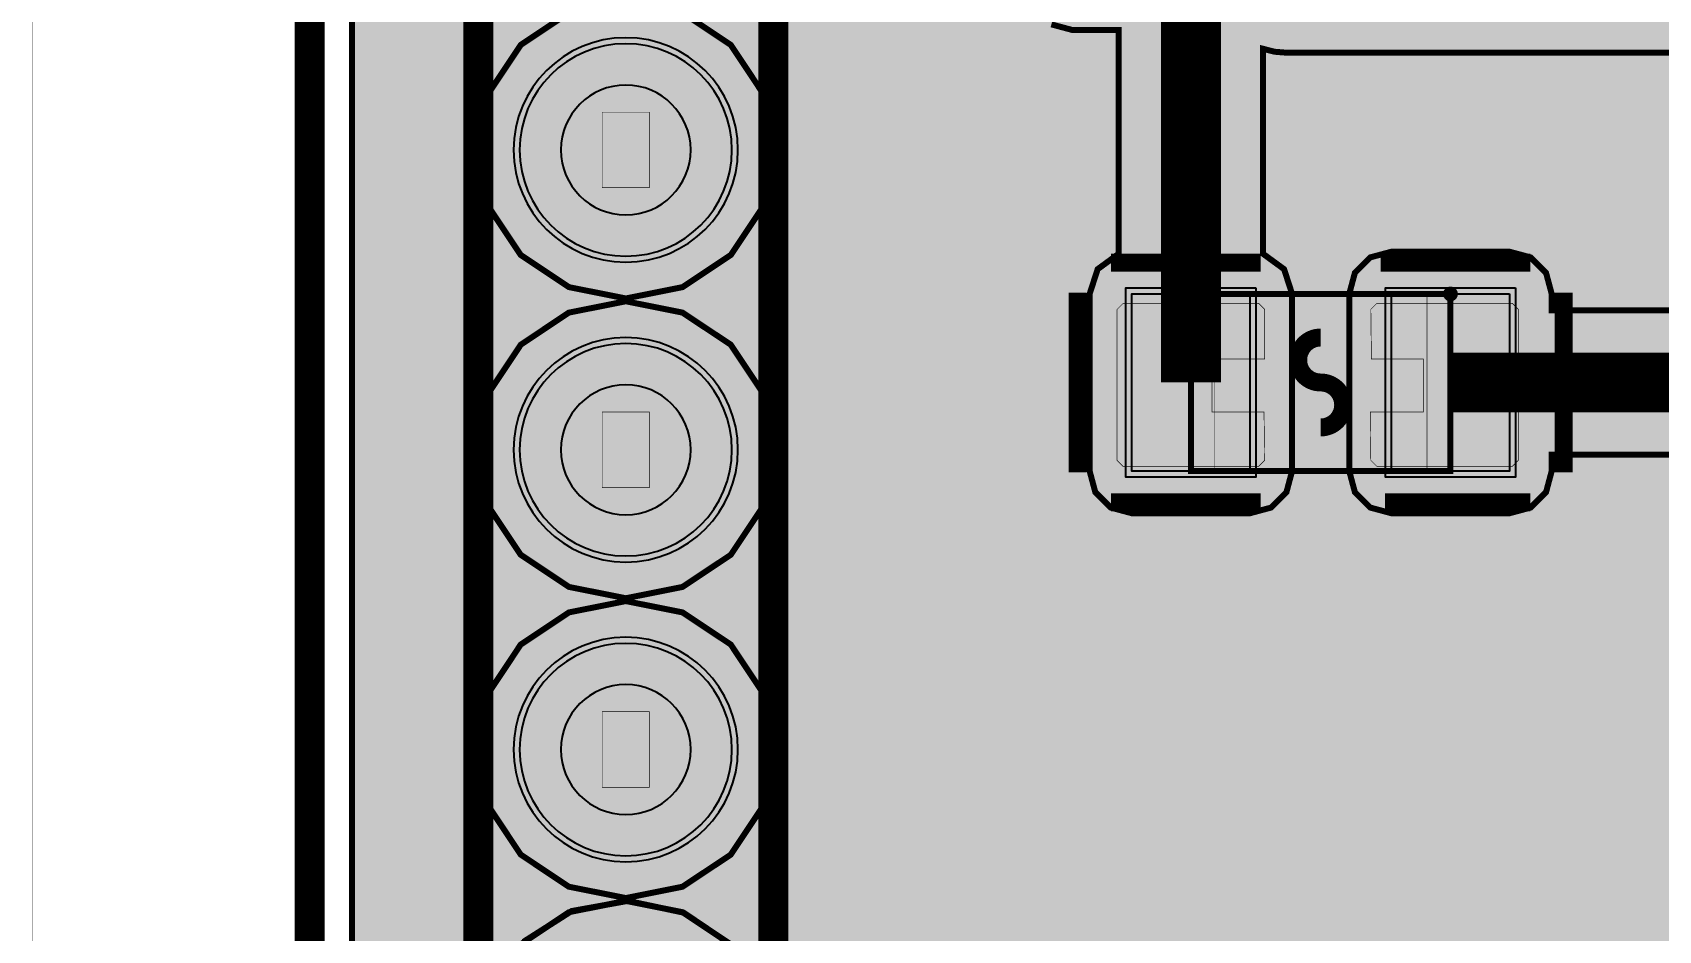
# Model space of a CAD drawing. Header units: millimetres. Extents: x -2 to 105, y -97 to 5.
# Drawn here: x -2.35 to 11.43, y -34.67 to -27.06 of the extents above; entities that cross this region are included whole.
import ezdxf

# ---------------------------------------------------------------- set-up
doc = ezdxf.new("R2010")
doc.units = ezdxf.units.MM
doc.header["$MEASUREMENT"] = 0
for name, color, linetype, true_color in [('Board-Outline-Layer', 7, 'Continuous', 0xff00ff), ('Bottom-Layer', 7, 'Continuous', 0x0000ff), ('Bottom-Paste-Mask-Layer', 7, 'Continuous', 0x800000), ('Bottom-Solder-Mask-Layer', 7, 'Continuous', 0xaa00ff), ('Component-Marking-Layer', 7, 'Continuous', 0x66ffcc), ('Component-Shape-Layer', 7, 'Continuous', 0x00cccc), ('Hole-Layer', 7, 'Continuous', 0x222222), ('Multi-Layer', 7, 'Continuous', 0xc0c0c0), ('Pin-Soldering-Layer', 7, 'Continuous', 0xcc9999), ('Top-Layer', 7, 'Continuous', 0xff0000), ('Top-Paste-Mask-Layer', 7, 'Continuous', 0x808080), ('Top-Silkscreen-Layer', 7, 'Continuous', 0xffcc00), ('Top-Solder-Mask-Layer', 7, 'Continuous', 0x800080)]:
    doc.layers.add(name, color=color, linetype=linetype, true_color=true_color)

msp = doc.modelspace()

# ---------------------------------------------------------------- hatches: boundary and pattern name
at = {"layer": 'Bottom-Layer'}
for points in [[(8.583, -71.73), (8.583, -81.591), (3, -81.591), (2.316, -81.501), (1.679, -81.237), (1.132, -80.817), (0.712, -80.27), (0.448, -79.633), (0.358, -78.949), (0.358, -2.949), (0.448, -2.265), (0.712, -1.628), (1.132, -1.081), (1.679, -0.661), (2.316, -0.397), (3, -0.307), (80, -0.307), (80.684, -0.397), (81.321, -0.661), (81.868, -1.081), (82.288, -1.628), (82.552, -2.265), (82.642, -2.949), (82.642, -78.949), (82.552, -79.633), (82.288, -80.27), (81.868, -80.817), (81.321, -81.237), (80.684, -81.501), (80, -81.591), (24.383, -81.591), (24.383, -71.73), (24.352, -71.657), (24.279, -71.626), (19.355, -71.626), (19.355, -70.781), (19.506, -70.516), (19.523, -70.212), (19.401, -69.932), (19.167, -69.736), (18.87, -69.666), (18.573, -69.736), (18.339, -69.932), (18.217, -70.212), (18.234, -70.516), (18.385, -70.781), (18.385, -71.626), (8.687, -71.626), (8.613, -71.657)], [(2.679, -26.797), (2.197, -26.893), (1.789, -27.165), (1.517, -27.574), (1.421, -28.055), (1.517, -28.537), (1.789, -28.945), (2.197, -29.217), (2.679, -29.313), (3.16, -29.217), (3.569, -28.945), (3.841, -28.537), (3.937, -28.055), (3.841, -27.574), (3.569, -27.165), (3.16, -26.893)], [(1.779, -28.055, 1), (3.579, -28.055, 1)], [(2.679, -29.337), (2.197, -29.433), (1.789, -29.705), (1.517, -30.114), (1.421, -30.595), (1.517, -31.077), (1.789, -31.485), (2.197, -31.757), (2.679, -31.853), (3.16, -31.757), (3.569, -31.485), (3.841, -31.077), (3.937, -30.595), (3.841, -30.114), (3.569, -29.705), (3.16, -29.433)], [(1.779, -30.595, 1), (3.579, -30.595, 1)], [(2.679, -31.877), (2.197, -31.973), (1.789, -32.245), (1.517, -32.654), (1.421, -33.135), (1.517, -33.617), (1.789, -34.025), (2.197, -34.297), (2.679, -34.393), (3.16, -34.297), (3.569, -34.025), (3.841, -33.617), (3.937, -33.135), (3.841, -32.654), (3.569, -32.245), (3.16, -31.973)], [(1.779, -33.135, 1), (3.579, -33.135, 1)], [(7.905, -40.35), (7.986, -40.645), (8.19, -40.872), (8.474, -40.983), (8.777, -40.956), (9.037, -40.796), (9.197, -40.536), (9.224, -40.232), (9.113, -39.949), (8.886, -39.745), (8.591, -39.664), (4.259, -35.332), (4.102, -35.227), (3.916, -35.19), (3.84, -35.19), (3.571, -34.788), (3.17, -34.517), (2.697, -34.417), (2.221, -34.503), (1.813, -34.763), (1.532, -35.157), (1.422, -35.628), (1.497, -36.106), (1.747, -36.52), (2.135, -36.809), (2.603, -36.931), (3.082, -36.867), (3.502, -36.626), (3.8, -36.245)]]:
    msp.add_hatch(color=256, dxfattribs=at).paths.add_polyline_path(points)
at = {"layer": 'Bottom-Paste-Mask-Layer'}
for points in [[(1.779, -28.055, 1), (3.579, -28.055, 1)], [(1.779, -30.595, 1), (3.579, -30.595, 1)], [(1.779, -33.135, 1), (3.579, -33.135, 1)]]:
    msp.add_hatch(color=256, dxfattribs=at).paths.add_polyline_path(points)
at = {"layer": 'Bottom-Solder-Mask-Layer'}
for points in [[(1.728, -28.055, 1), (3.63, -28.055, 1)], [(1.728, -30.595, 1), (3.63, -30.595, 1)], [(1.728, -33.135, 1), (3.63, -33.135, 1)]]:
    msp.add_hatch(color=256, dxfattribs=at).paths.add_polyline_path(points)
at = {"layer": 'Component-Marking-Layer'}
msp.add_hatch(color=256, dxfattribs=at).paths.add_polyline_path([(9.608, -29.275, 1), (9.728, -29.275, 1)])
msp.add_hatch(color=256, dxfattribs=at).paths.add_polyline_path([(9.608, -29.275, 1), (9.728, -29.275, 1)])
at = {"layer": 'Hole-Layer'}
for points in [[(2.129, -28.055, 1), (3.229, -28.055, 1)], [(2.129, -30.595, 1), (3.229, -30.595, 1)], [(2.129, -33.135, 1), (3.229, -33.135, 1)]]:
    msp.add_hatch(color=256, dxfattribs=at).paths.add_polyline_path(points)
at = {"layer": 'Multi-Layer'}
for points in [[(1.779, -28.055, 1), (3.579, -28.055, 1)], [(1.779, -28.055, 1), (3.579, -28.055, 1)], [(1.779, -28.055, 1), (3.579, -28.055, 1)], [(1.779, -30.595, 1), (3.579, -30.595, 1)], [(1.779, -30.595, 1), (3.579, -30.595, 1)], [(1.779, -30.595, 1), (3.579, -30.595, 1)], [(1.779, -33.135, 1), (3.579, -33.135, 1)], [(1.779, -33.135, 1), (3.579, -33.135, 1)], [(1.779, -33.135, 1), (3.579, -33.135, 1)]]:
    msp.add_hatch(color=256, dxfattribs=at).paths.add_polyline_path(points)
at = {"layer": 'Pin-Soldering-Layer'}
for points in [[(2.879, -27.735), (2.879, -28.375), (2.479, -28.375), (2.479, -27.735)], [(2.879, -27.735), (2.879, -28.375), (2.479, -28.375), (2.479, -27.735)], [(7.468, -29.275), (7.668, -29.275), (7.668, -30.775), (7.468, -30.775)], [(7.468, -29.275), (7.668, -29.275), (7.668, -30.775), (7.468, -30.775)], [(9.668, -30.775), (9.468, -30.775), (9.468, -29.275), (9.668, -29.275)], [(9.668, -30.775), (9.468, -30.775), (9.468, -29.275), (9.668, -29.275)], [(2.879, -30.275), (2.879, -30.915), (2.479, -30.915), (2.479, -30.275)], [(2.879, -30.275), (2.879, -30.915), (2.479, -30.915), (2.479, -30.275)], [(2.879, -32.815), (2.879, -33.455), (2.479, -33.455), (2.479, -32.815)], [(2.879, -32.815), (2.879, -33.455), (2.479, -33.455), (2.479, -32.815)]]:
    msp.add_hatch(color=256, dxfattribs=at).paths.add_polyline_path(points)
at = {"layer": 'Top-Layer'}
for points in [[(0.358, -78.949), (0.358, -66.487), (0.373, -66.488), (0.387, -66.489), (0.45, -66.489), (0.45, -74.96), (0.497, -75.195), (0.63, -75.393), (1.607, -76.371), (1.287, -77.058), (1.158, -77.804), (1.23, -78.559), (1.498, -79.268), (1.943, -79.882), (2.534, -80.357), (3.228, -80.66), (3.978, -80.77), (4.731, -80.679), (5.433, -80.393), (6.035, -79.933), (6.495, -79.331), (6.781, -78.629), (6.872, -77.876), (6.762, -77.126), (6.459, -76.431), (5.984, -75.841), (5.37, -75.396), (4.661, -75.128), (3.907, -75.056), (3.16, -75.184), (2.473, -75.505), (1.675, -74.707), (1.675, -66.489), (1.737, -66.489), (1.913, -66.443), (2.044, -66.317), (2.095, -66.143), (6.18, -66.143), (6.232, -66.317), (6.362, -66.443), (6.538, -66.489), (7.538, -66.489), (7.713, -66.443), (7.844, -66.317), (7.896, -66.143), (9.88, -66.143), (9.932, -66.317), (10.062, -66.443), (10.238, -66.489), (11.238, -66.489), (11.417, -66.441), (11.548, -66.31), (11.596, -66.131), (11.596, -65.923), (12.145, -65.374), (12.278, -65.175), (12.325, -64.941), (12.325, -63.339), (12.387, -63.339), (12.567, -63.291), (12.698, -63.16), (12.746, -62.981), (12.746, -61.081), (12.698, -60.902), (12.567, -60.77), (12.387, -60.722), (12.325, -60.722), (12.325, -57.369), (12.387, -57.369), (12.567, -57.321), (12.698, -57.19), (12.746, -57.011), (12.746, -55.111), (12.698, -54.932), (12.567, -54.8), (12.387, -54.752), (11.037, -54.752), (10.866, -54.796), (10.736, -54.917), (10.736, -49.051), (10.926, -48.796), (10.974, -48.481), (10.871, -48.181), (10.639, -47.963), (10.333, -47.877), (10.022, -47.944), (10.022, -40.021), (9.985, -39.835), (9.88, -39.678), (8.074, -37.872), (7.917, -37.767), (7.731, -37.73), (3.84, -37.73), (3.566, -37.323), (3.158, -37.052), (2.677, -36.957), (2.196, -37.053), (1.789, -37.326), (1.516, -37.734), (1.421, -38.215), (1.516, -38.696), (1.789, -39.104), (2.196, -39.377), (2.677, -39.473), (3.158, -39.379), (3.566, -39.107), (3.84, -38.7), (7.53, -38.7), (8.498, -39.668), (8.161, -39.803), (7.947, -40.095), (7.918, -40.456), (8.083, -40.779), (8.083, -43.046), (8.04, -42.879), (7.942, -42.738), (5.596, -40.392), (5.439, -40.287), (5.253, -40.25), (3.831, -40.25), (3.55, -39.848), (3.137, -39.583), (2.655, -39.497), (2.176, -39.602), (1.773, -39.882), (1.508, -40.294), (1.421, -40.777), (1.525, -41.256), (1.804, -41.659), (2.216, -41.925), (2.699, -42.013), (3.178, -41.91), (3.582, -41.632), (3.848, -41.22), (5.052, -41.22), (7.114, -43.282), (7.114, -53.08), (4.338, -55.856), (1.984, -55.856), (1.964, -55.799), (1.935, -55.746), (1.98, -55.65), (1.996, -55.545), (1.996, -54.929), (2.137, -54.929), (2.317, -54.881), (2.448, -54.749), (2.496, -54.57), (2.496, -53.593), (3.112, -52.977), (3.245, -52.778), (3.291, -52.544), (3.291, -49.474), (3.652, -49.173), (3.877, -48.759), (3.934, -48.292), (3.816, -47.837), (3.539, -47.457), (3.141, -47.205), (2.679, -47.117), (2.217, -47.205), (1.819, -47.457), (1.542, -47.837), (1.424, -48.292), (1.481, -48.759), (1.706, -49.173), (2.067, -49.474), (2.067, -52.29), (1.315, -53.042), (0.358, -53.042), (0.358, -2.949), (0.448, -2.265), (0.712, -1.628), (1.132, -1.081), (1.679, -0.661), (2.316, -0.397), (3, -0.307), (80, -0.307), (80.684, -0.397), (81.321, -0.661), (81.868, -1.081), (82.288, -1.628), (82.552, -2.265), (82.642, -2.949), (82.642, -78.949), (82.552, -79.633), (82.288, -80.27), (81.868, -80.817), (81.321, -81.237), (80.684, -81.501), (80, -81.591), (24.383, -81.591), (24.383, -72.367), (26.365, -72.367), (26.551, -72.33), (26.708, -72.225), (26.962, -71.971), (27.067, -71.814), (27.104, -71.628), (27.104, -64.567), (27.067, -64.381), (26.962, -64.224), (26.302, -63.563), (26.145, -63.458), (25.959, -63.421), (23.673, -63.421), (23.487, -63.458), (23.33, -63.563), (22.249, -64.644), (22.144, -64.801), (22.107, -64.987), (22.107, -65.529), (21.887, -65.529), (21.708, -65.577), (21.577, -65.708), (21.529, -65.887), (21.529, -67.237), (21.577, -67.416), (21.708, -67.547), (21.887, -67.595), (23.297, -67.595), (23.464, -67.554), (23.592, -67.44), (23.721, -67.554), (23.887, -67.595), (25.297, -67.595), (25.476, -67.547), (25.607, -67.416), (25.655, -67.237), (25.655, -65.887), (25.607, -65.708), (25.476, -65.577), (25.297, -65.529), (23.887, -65.529), (23.721, -65.57), (23.592, -65.684), (23.464, -65.57), (23.297, -65.529), (23.077, -65.529), (23.077, -65.188), (23.874, -64.392), (25.758, -64.392), (26.134, -64.768), (26.134, -71.397), (22.976, -71.397), (22.976, -71.253), (23.196, -71.253), (23.362, -71.212), (23.491, -71.098), (23.619, -71.212), (23.786, -71.253), (25.196, -71.253), (25.375, -71.205), (25.506, -71.074), (25.554, -70.895), (25.554, -69.545), (25.506, -69.366), (25.375, -69.235), (25.196, -69.187), (23.786, -69.187), (23.619, -69.228), (23.491, -69.342), (23.362, -69.228), (23.196, -69.187), (21.786, -69.187), (21.607, -69.235), (21.476, -69.366), (21.428, -69.545), (21.428, -70.099), (20.852, -70.099), (20.587, -69.948), (20.282, -69.932), (20.003, -70.053), (19.807, -70.287), (19.737, -70.584), (19.807, -70.881), (20.003, -71.115), (20.282, -71.237), (20.587, -71.22), (20.852, -71.069), (21.473, -71.069), (21.604, -71.204), (21.786, -71.253), (22.006, -71.253), (22.006, -71.626), (14.098, -71.626), (14.102, -71.589), (14.103, -71.552), (14.103, -71.362), (14.184, -71.362), (14.364, -71.314), (14.495, -71.183), (14.543, -71.004), (14.543, -69.811), (14.694, -69.66), (14.694, -71.004), (14.742, -71.183), (14.873, -71.314), (15.052, -71.362), (16.184, -71.362), (16.364, -71.314), (16.495, -71.183), (16.543, -71.004), (16.543, -69.627), (16.495, -69.448), (16.364, -69.317), (16.184, -69.269), (15.085, -69.269), (17.869, -66.485), (17.974, -66.327), (18.011, -66.142), (18.011, -52.987), (18.162, -52.722), (18.179, -52.418), (18.057, -52.138), (17.823, -51.942), (17.526, -51.872), (17.229, -51.942), (16.995, -52.138), (16.873, -52.418), (16.89, -52.722), (17.041, -52.987), (17.041, -54.978), (16.883, -54.714), (16.624, -54.55), (16.319, -54.52), (16.033, -54.63), (15.827, -54.858), (15.746, -55.154), (13.322, -57.577), (13.217, -57.734), (13.18, -57.92), (13.18, -66.449), (10.462, -69.167), (9.476, -69.167), (9.297, -69.215), (9.166, -69.346), (9.118, -69.525), (9.118, -70.902), (9.166, -71.081), (9.297, -71.212), (9.476, -71.26), (9.573, -71.26), (9.573, -71.626), (8.687, -71.626), (8.613, -71.657), (8.583, -71.73), (8.583, -81.591), (3, -81.591), (2.316, -81.501), (1.679, -81.237), (1.132, -80.817), (0.712, -80.27), (0.448, -79.633)], [(6.528, -22.913), (6.465, -22.913), (6.286, -22.961), (6.155, -23.092), (6.107, -23.271), (6.107, -24.681), (6.148, -24.848), (6.262, -24.976), (6.148, -25.104), (6.107, -25.271), (6.107, -26.681), (6.155, -26.86), (6.286, -26.991), (6.465, -27.039), (6.856, -27.039), (6.856, -28.935), (6.678, -29.065), (6.61, -29.275), (6.61, -30.775), (6.658, -30.954), (6.789, -31.085), (6.968, -31.133), (7.968, -31.133), (8.147, -31.085), (8.278, -30.954), (8.326, -30.775), (8.326, -29.275), (8.258, -29.065), (8.08, -28.935), (8.08, -27.198), (8.179, -27.223), (8.28, -27.231), (13.727, -27.231), (13.962, -27.185), (14.16, -27.052), (14.414, -26.798), (14.547, -26.6), (14.594, -26.365), (14.594, -25.888), (14.654, -25.781), (14.676, -25.66), (14.676, -24.085), (14.628, -23.906), (14.496, -23.775), (14.317, -23.727), (13.645, -23.727), (13.634, -23.727), (13.622, -23.728), (13.623, -23.727), (13.623, -23.725), (13.644, -23.686), (13.648, -23.679), (13.652, -23.671), (13.671, -23.631), (13.675, -23.623), (13.678, -23.616), (13.695, -23.575), (13.698, -23.567), (13.701, -23.559), (13.717, -23.517), (13.72, -23.509), (13.722, -23.501), (13.736, -23.459), (13.738, -23.451), (13.74, -23.442), (13.752, -23.399), (13.754, -23.391), (13.755, -23.383), (13.765, -23.34), (13.766, -23.331), (13.768, -23.323), (13.775, -23.279), (13.776, -23.271), (13.778, -23.262), (13.783, -23.218), (13.784, -23.21), (13.784, -23.201), (13.787, -23.157), (13.788, -23.149), (13.788, -23.141), (13.789, -23.096), (13.789, -23.092), (13.789, -23.087), (13.789, -21.233), (13.789, -21.229), (13.789, -21.225), (13.788, -21.18), (13.788, -21.172), (13.787, -21.164), (13.784, -21.119), (13.784, -21.111), (13.783, -21.102), (13.778, -21.058), (13.776, -21.05), (13.775, -21.042), (13.768, -20.998), (13.766, -20.989), (13.765, -20.981), (13.755, -20.937), (13.754, -20.929), (13.752, -20.921), (13.74, -20.878), (13.738, -20.87), (13.736, -20.862), (13.722, -20.82), (13.722, -20.818), (13.721, -20.816), (15.096, -19.441), (15.968, -19.441), (16.147, -19.393), (16.278, -19.262), (16.326, -19.083), (16.326, -18.99), (16.67, -18.99), (16.67, -19.087), (16.718, -19.266), (16.849, -19.397), (17.028, -19.445), (18.378, -19.445), (18.557, -19.397), (18.688, -19.266), (18.736, -19.087), (18.736, -18.994), (20.907, -18.994), (22.003, -20.091), (21.961, -20.559), (22.094, -21.011), (22.384, -21.381), (22.79, -21.62), (23.254, -21.693), (23.714, -21.589), (24.103, -21.325), (24.367, -20.936), (24.47, -20.477), (24.398, -20.012), (24.159, -19.606), (23.789, -19.316), (23.337, -19.183), (22.869, -19.225), (21.593, -17.949), (21.394, -17.817), (21.16, -17.77), (18.736, -17.77), (18.736, -17.677), (18.695, -17.511), (18.581, -17.382), (18.695, -17.254), (18.736, -17.087), (18.736, -16.994), (19.455, -16.994), (19.774, -17.042), (20.078, -16.934), (20.295, -16.695), (20.374, -16.382), (20.295, -16.069), (20.078, -15.83), (19.774, -15.722), (19.455, -15.77), (18.736, -15.77), (18.736, -15.677), (18.688, -15.498), (18.557, -15.367), (18.378, -15.319), (17.028, -15.319), (16.849, -15.367), (16.718, -15.498), (16.67, -15.677), (16.67, -15.766), (16.326, -15.766), (16.326, -15.673), (16.278, -15.494), (16.147, -15.363), (15.968, -15.315), (14.618, -15.315), (14.439, -15.363), (14.308, -15.494), (14.26, -15.673), (14.26, -15.766), (11.003, -15.766), (10.769, -15.812), (10.571, -15.945), (9.144, -17.371), (3.823, -17.371), (3.551, -16.988), (3.157, -16.731), (2.696, -16.637), (2.233, -16.719), (1.832, -16.965), (1.55, -17.341), (1.425, -17.794), (1.475, -18.262), (1.694, -18.678), (2.05, -18.985), (2.494, -19.14), (2.964, -19.12), (3.394, -18.93), (3.724, -18.595), (3.76, -18.595), (6.528, -21.364)], [(2.679, -26.797), (2.197, -26.893), (1.789, -27.165), (1.517, -27.574), (1.421, -28.055), (1.517, -28.537), (1.789, -28.945), (2.197, -29.217), (2.679, -29.313), (3.16, -29.217), (3.569, -28.945), (3.841, -28.537), (3.937, -28.055), (3.841, -27.574), (3.569, -27.165), (3.16, -26.893)], [(1.779, -28.055, 1), (3.579, -28.055, 1)], [(11.527, -30.637), (11.705, -30.815), (11.904, -30.948), (12.138, -30.994), (12.674, -30.994), (12.736, -31.161), (12.871, -31.278), (12.871, -32.903), (12.8, -33.016), (12.775, -33.147), (12.775, -34.297), (12.823, -34.476), (12.954, -34.607), (13.133, -34.655), (13.833, -34.655), (14.012, -34.607), (14.143, -34.476), (14.191, -34.297), (14.191, -33.147), (14.166, -33.016), (14.095, -32.903), (14.095, -31.296), (14.272, -31.166), (14.339, -30.957), (14.339, -29.807), (14.291, -29.628), (14.16, -29.497), (13.981, -29.449), (13.031, -29.449), (12.791, -29.541), (12.674, -29.77), (12.392, -29.77), (12.214, -29.592), (12.015, -29.459), (11.781, -29.413), (10.526, -29.413), (10.526, -29.275), (10.478, -29.096), (10.347, -28.965), (10.168, -28.917), (9.168, -28.917), (8.989, -28.965), (8.858, -29.096), (8.81, -29.275), (8.81, -30.775), (8.858, -30.954), (8.989, -31.085), (9.168, -31.133), (10.168, -31.133), (10.347, -31.085), (10.478, -30.954), (10.526, -30.775), (10.526, -30.637)], [(2.679, -29.337), (2.197, -29.433), (1.789, -29.705), (1.517, -30.114), (1.421, -30.595), (1.517, -31.077), (1.789, -31.485), (2.197, -31.757), (2.679, -31.853), (3.16, -31.757), (3.569, -31.485), (3.841, -31.077), (3.937, -30.595), (3.841, -30.114), (3.569, -29.705), (3.16, -29.433)], [(7.968, -29.275), (7.968, -30.775), (6.968, -30.775), (6.968, -29.275)], [(10.168, -29.275), (10.168, -30.775), (9.168, -30.775), (9.168, -29.275)], [(1.779, -30.595, 1), (3.579, -30.595, 1)], [(2.679, -31.877), (2.197, -31.973), (1.789, -32.245), (1.517, -32.654), (1.421, -33.135), (1.517, -33.617), (1.789, -34.025), (2.197, -34.297), (2.679, -34.393), (3.16, -34.297), (3.569, -34.025), (3.841, -33.617), (3.937, -33.135), (3.841, -32.654), (3.569, -32.245), (3.16, -31.973)], [(1.779, -33.135, 1), (3.579, -33.135, 1)], [(2.679, -34.417), (2.197, -34.513), (1.789, -34.785), (1.517, -35.194), (1.421, -35.675), (1.517, -36.157), (1.789, -36.565), (2.197, -36.837), (2.679, -36.933), (3.16, -36.837), (3.569, -36.565), (3.841, -36.157), (3.937, -35.675), (3.841, -35.194), (3.569, -34.785), (3.16, -34.513)]]:
    msp.add_hatch(color=256, dxfattribs=at).paths.add_polyline_path(points)
at = {"layer": 'Top-Paste-Mask-Layer'}
for points in [[(1.779, -28.055, 1), (3.579, -28.055, 1)], [(8.093, -29.405), (8.093, -29.825), (7.648, -29.825), (7.648, -30.275), (8.088, -30.275), (8.093, -30.685), (8.043, -30.735), (6.893, -30.735), (6.843, -30.685), (6.843, -29.405), (6.893, -29.355), (8.043, -29.355)], [(8.093, -29.405), (8.093, -29.825), (7.648, -29.825), (7.648, -30.275), (8.088, -30.275), (8.093, -30.685), (8.043, -30.735), (6.893, -30.735), (6.843, -30.685), (6.843, -29.405), (6.893, -29.355), (8.043, -29.355)], [(10.243, -29.405), (10.243, -30.685), (10.193, -30.735), (9.043, -30.735), (8.993, -30.685), (8.988, -30.275), (9.438, -30.275), (9.438, -29.825), (8.998, -29.825), (8.993, -29.405), (9.043, -29.355), (10.193, -29.355)], [(10.243, -29.405), (10.243, -30.685), (10.193, -30.735), (9.043, -30.735), (8.993, -30.685), (8.988, -30.275), (9.438, -30.275), (9.438, -29.825), (8.998, -29.825), (8.993, -29.405), (9.043, -29.355), (10.193, -29.355)], [(1.779, -30.595, 1), (3.579, -30.595, 1)], [(1.779, -33.135, 1), (3.579, -33.135, 1)]]:
    msp.add_hatch(color=256, dxfattribs=at).paths.add_polyline_path(points)
at = {"layer": 'Top-Solder-Mask-Layer'}
for points in [[(1.728, -28.055, 1), (3.63, -28.055, 1)], [(8.019, -29.224), (8.019, -30.826), (6.917, -30.826), (6.917, -29.224)], [(10.219, -29.224), (10.219, -30.826), (9.117, -30.826), (9.117, -29.224)], [(1.728, -30.595, 1), (3.63, -30.595, 1)], [(1.728, -33.135, 1), (3.63, -33.135, 1)]]:
    msp.add_hatch(color=256, dxfattribs=at).paths.add_polyline_path(points)

# ---------------------------------------------------------------- linework, layer by layer
at = {"layer": 'Board-Outline-Layer', "const_width": 0.254}
msp.add_lwpolyline([(0, -78.949), (0, -2.949, -0.414), (3, 0.051), (80, 0.051, -0.414), (83, -2.949), (83, -78.949, -0.414), (80, -81.949), (3, -81.949, -0.414)], format="xyb", close=True, dxfattribs=at)
at = {"layer": 'Bottom-Layer'}
for points, const_width in [([(-2.346, -85.578), (-2.346, 1.173), (88.689, 1.173), (88.689, -85.578)], 0.00508), ([(2.679, -26.797), (2.197, -26.893), (1.789, -27.165), (1.517, -27.574), (1.421, -28.055), (1.517, -28.537), (1.789, -28.945), (2.197, -29.217), (2.679, -29.313), (3.16, -29.217), (3.569, -28.945), (3.841, -28.537), (3.937, -28.055), (3.841, -27.574), (3.569, -27.165), (3.16, -26.893)], 0.0508), ([(2.679, -29.337), (2.197, -29.433), (1.789, -29.705), (1.517, -30.114), (1.421, -30.595), (1.517, -31.077), (1.789, -31.485), (2.197, -31.757), (2.679, -31.853), (3.16, -31.757), (3.569, -31.485), (3.841, -31.077), (3.937, -30.595), (3.841, -30.114), (3.569, -29.705), (3.16, -29.433)], 0.0508), ([(2.679, -31.877), (2.197, -31.973), (1.789, -32.245), (1.517, -32.654), (1.421, -33.135), (1.517, -33.617), (1.789, -34.025), (2.197, -34.297), (2.679, -34.393), (3.16, -34.297), (3.569, -34.025), (3.841, -33.617), (3.937, -33.135), (3.841, -32.654), (3.569, -32.245), (3.16, -31.973)], 0.0508)]:
    msp.add_lwpolyline(points, close=True, dxfattribs=dict(at, const_width=const_width))
at = {"layer": 'Bottom-Layer', "const_width": 0.0508}
for points in [[(0.358, -78.949), (0.358, -2.949), (0.448, -2.265), (0.712, -1.628), (1.132, -1.081), (1.679, -0.661), (2.316, -0.397), (3, -0.307), (80, -0.307)], [(3.571, -34.788), (3.17, -34.517), (2.697, -34.417), (2.221, -34.503), (1.813, -34.763)]]:
    msp.add_lwpolyline(points, dxfattribs=at)
at = {"layer": 'Bottom-Layer'}
for points in [[(1.779, -28.055, 1), (3.579, -28.055, 1)], [(1.779, -30.595, 1), (3.579, -30.595, 1)], [(1.779, -33.135, 1), (3.579, -33.135, 1)]]:
    msp.add_lwpolyline(points, format="xyb", close=True, dxfattribs=at)
at = {"layer": 'Bottom-Paste-Mask-Layer'}
for points in [[(1.779, -28.055, 1), (3.579, -28.055, 1)], [(1.779, -30.595, 1), (3.579, -30.595, 1)], [(1.779, -33.135, 1), (3.579, -33.135, 1)]]:
    msp.add_lwpolyline(points, format="xyb", close=True, dxfattribs=at)
at = {"layer": 'Bottom-Solder-Mask-Layer'}
for points in [[(1.728, -28.055, 1), (3.63, -28.055, 1)], [(1.728, -30.595, 1), (3.63, -30.595, 1)], [(1.728, -33.135, 1), (3.63, -33.135, 1)]]:
    msp.add_lwpolyline(points, format="xyb", close=True, dxfattribs=at)
at = {"layer": 'Component-Marking-Layer', "const_width": 0.00508}
msp.add_lwpolyline([(9.608, -29.275, 1), (9.728, -29.275, 1)], format="xyb", close=True, dxfattribs=at)
msp.add_lwpolyline([(9.608, -29.275, 1), (9.728, -29.275, 1)], format="xyb", close=True, dxfattribs=at)
at = {"layer": 'Component-Shape-Layer', "const_width": 0.0508}
for points in [[(1.429, -49.895), (1.429, -8.755), (3.929, -8.755), (3.929, -49.895)], [(1.429, -49.895), (1.429, -8.755), (3.929, -8.755), (3.929, -49.895)], [(9.668, -29.275), (9.668, -30.775), (7.468, -30.775), (7.468, -29.275)], [(9.668, -29.275), (9.668, -30.775), (7.468, -30.775), (7.468, -29.275)]]:
    msp.add_lwpolyline(points, close=True, dxfattribs=at)
at = {"layer": 'Hole-Layer'}
for points in [[(2.129, -28.055, 1), (3.229, -28.055, 1)], [(2.129, -30.595, 1), (3.229, -30.595, 1)], [(2.129, -33.135, 1), (3.229, -33.135, 1)]]:
    msp.add_lwpolyline(points, format="xyb", close=True, dxfattribs=at)
at = {"layer": 'Multi-Layer'}
for points in [[(1.779, -28.055, 1), (3.579, -28.055, 1)], [(1.779, -28.055, 1), (3.579, -28.055, 1)], [(1.779, -28.055, 1), (3.579, -28.055, 1)], [(1.779, -30.595, 1), (3.579, -30.595, 1)], [(1.779, -30.595, 1), (3.579, -30.595, 1)], [(1.779, -30.595, 1), (3.579, -30.595, 1)], [(1.779, -33.135, 1), (3.579, -33.135, 1)], [(1.779, -33.135, 1), (3.579, -33.135, 1)], [(1.779, -33.135, 1), (3.579, -33.135, 1)]]:
    msp.add_lwpolyline(points, format="xyb", close=True, dxfattribs=at)
at = {"layer": 'Pin-Soldering-Layer', "const_width": 0.00508}
for points in [[(2.879, -27.735), (2.879, -28.375), (2.479, -28.375), (2.479, -27.735)], [(2.879, -27.735), (2.879, -28.375), (2.479, -28.375), (2.479, -27.735)], [(7.468, -29.275), (7.668, -29.275), (7.668, -30.775), (7.468, -30.775)], [(7.468, -29.275), (7.668, -29.275), (7.668, -30.775), (7.468, -30.775)], [(9.668, -30.775), (9.468, -30.775), (9.468, -29.275), (9.668, -29.275)], [(9.668, -30.775), (9.468, -30.775), (9.468, -29.275), (9.668, -29.275)], [(2.879, -30.275), (2.879, -30.915), (2.479, -30.915), (2.479, -30.275)], [(2.879, -30.275), (2.879, -30.915), (2.479, -30.915), (2.479, -30.275)], [(2.879, -32.815), (2.879, -33.455), (2.479, -33.455), (2.479, -32.815)], [(2.879, -32.815), (2.879, -33.455), (2.479, -33.455), (2.479, -32.815)]]:
    msp.add_lwpolyline(points, close=True, dxfattribs=at)
at = {"layer": 'Top-Layer'}
for points, const_width in [([(0, -84.099), (0, 0.102), (85.578, 0.102), (85.578, -84.099)], 0.00508), ([(2.679, -26.797), (2.197, -26.893), (1.789, -27.165), (1.517, -27.574), (1.421, -28.055), (1.517, -28.537), (1.789, -28.945), (2.197, -29.217), (2.679, -29.313), (3.16, -29.217), (3.569, -28.945), (3.841, -28.537), (3.937, -28.055), (3.841, -27.574), (3.569, -27.165), (3.16, -26.893)], 0.0508), ([(2.679, -29.337), (2.197, -29.433), (1.789, -29.705), (1.517, -30.114), (1.421, -30.595), (1.517, -31.077), (1.789, -31.485), (2.197, -31.757), (2.679, -31.853), (3.16, -31.757), (3.569, -31.485), (3.841, -31.077), (3.937, -30.595), (3.841, -30.114), (3.569, -29.705), (3.16, -29.433)], 0.0508), ([(2.679, -31.877), (2.197, -31.973), (1.789, -32.245), (1.517, -32.654), (1.421, -33.135), (1.517, -33.617), (1.789, -34.025), (2.197, -34.297), (2.679, -34.393), (3.16, -34.297), (3.569, -34.025), (3.841, -33.617), (3.937, -33.135), (3.841, -32.654), (3.569, -32.245), (3.16, -31.973)], 0.0508), ([(2.679, -34.417), (2.197, -34.513), (1.789, -34.785), (1.517, -35.194), (1.421, -35.675), (1.517, -36.157), (1.789, -36.565), (2.197, -36.837), (2.679, -36.933), (3.16, -36.837), (3.569, -36.565), (3.841, -36.157), (3.937, -35.675), (3.841, -35.194), (3.569, -34.785), (3.16, -34.513)], 0.0508)]:
    msp.add_lwpolyline(points, close=True, dxfattribs=dict(at, const_width=const_width))
for points, const_width in [([(0.358, -53.042), (0.358, -2.949), (0.448, -2.265), (0.712, -1.628), (1.132, -1.081), (1.679, -0.661), (2.316, -0.397), (3, -0.307), (80, -0.307)], 0.0508), ([(7.468, -30.025), (7.468, -26.304)], 0.508), ([(6.286, -26.991), (6.465, -27.039), (6.856, -27.039), (6.856, -28.935), (6.678, -29.065), (6.61, -29.275), (6.61, -30.775), (6.658, -30.954), (6.789, -31.085), (6.968, -31.133), (7.968, -31.133), (8.147, -31.085), (8.278, -30.954), (8.326, -30.775), (8.326, -29.275), (8.258, -29.065), (8.08, -28.935), (8.08, -27.198), (8.179, -27.223), (8.28, -27.231), (13.727, -27.231)], 0.0508), ([(11.781, -29.413), (10.526, -29.413), (10.526, -29.275), (10.478, -29.096), (10.347, -28.965), (10.168, -28.917), (9.168, -28.917), (8.989, -28.965), (8.858, -29.096), (8.81, -29.275), (8.81, -30.775), (8.858, -30.954), (8.989, -31.085), (9.168, -31.133), (10.168, -31.133), (10.347, -31.085), (10.478, -30.954), (10.526, -30.775), (10.526, -30.637), (11.527, -30.637)], 0.0508), ([(9.668, -30.025), (11.781, -30.025)], 0.508)]:
    msp.add_lwpolyline(points, dxfattribs=dict(at, const_width=const_width))
for points in [[(1.779, -28.055, 1), (3.579, -28.055, 1)], [(1.779, -30.595, 1), (3.579, -30.595, 1)], [(1.779, -33.135, 1), (3.579, -33.135, 1)]]:
    msp.add_lwpolyline(points, format="xyb", close=True, dxfattribs=at)
for points in [[(7.968, -29.275), (7.968, -30.775), (6.968, -30.775), (6.968, -29.275)], [(10.168, -29.275), (10.168, -30.775), (9.168, -30.775), (9.168, -29.275)]]:
    msp.add_lwpolyline(points, close=True, dxfattribs=at)
at = {"layer": 'Top-Paste-Mask-Layer'}
for points in [[(1.779, -28.055, 1), (3.579, -28.055, 1)], [(1.779, -30.595, 1), (3.579, -30.595, 1)], [(1.779, -33.135, 1), (3.579, -33.135, 1)]]:
    msp.add_lwpolyline(points, format="xyb", close=True, dxfattribs=at)
at = {"layer": 'Top-Paste-Mask-Layer', "const_width": 0.00508}
for points in [[(8.093, -29.405), (8.093, -29.825), (7.648, -29.825), (7.648, -30.275), (8.088, -30.275), (8.093, -30.685), (8.043, -30.735), (6.893, -30.735), (6.843, -30.685), (6.843, -29.405), (6.893, -29.355), (8.043, -29.355)], [(8.093, -29.405), (8.093, -29.825), (7.648, -29.825), (7.648, -30.275), (8.088, -30.275), (8.093, -30.685), (8.043, -30.735), (6.893, -30.735), (6.843, -30.685), (6.843, -29.405), (6.893, -29.355), (8.043, -29.355)], [(10.243, -29.405), (10.243, -30.685), (10.193, -30.735), (9.043, -30.735), (8.993, -30.685), (8.988, -30.275), (9.438, -30.275), (9.438, -29.825), (8.998, -29.825), (8.993, -29.405), (9.043, -29.355), (10.193, -29.355)], [(10.243, -29.405), (10.243, -30.685), (10.193, -30.735), (9.043, -30.735), (8.993, -30.685), (8.988, -30.275), (9.438, -30.275), (9.438, -29.825), (8.998, -29.825), (8.993, -29.405), (9.043, -29.355), (10.193, -29.355)]]:
    msp.add_lwpolyline(points, close=True, dxfattribs=at)
at = {"layer": 'Top-Silkscreen-Layer', "const_width": 0.254}
msp.add_lwpolyline([(1.429, -8.755), (3.929, -8.755), (3.929, -49.895), (1.429, -49.895)], close=True, dxfattribs=at)
msp.add_lwpolyline([(1.429, -8.755), (3.929, -8.755), (3.929, -49.895), (1.429, -49.895)], close=True, dxfattribs=at)
at = {"layer": 'Top-Silkscreen-Layer', "const_width": 0.152}
for points in [[(8.06, -29.009), (6.79, -29.009)], [(8.06, -29.009), (6.79, -29.009)], [(9.076, -29.009), (10.346, -29.009)], [(9.076, -29.009), (10.346, -29.009)], [(6.509, -30.787), (6.509, -29.263)], [(6.509, -30.787), (6.509, -29.263)], [(10.627, -30.787), (10.627, -29.263)], [(10.627, -30.787), (10.627, -29.263)], [(6.79, -31.041), (8.06, -31.041)], [(6.79, -31.041), (8.06, -31.041)], [(10.346, -31.041), (9.113, -31.041)], [(10.346, -31.041), (9.113, -31.041)]]:
    msp.add_lwpolyline(points, dxfattribs=at)
for points in [[(8.568, -30.025, -1), (8.568, -29.644)], [(8.568, -30.025, -1), (8.568, -29.644)], [(8.568, -30.025, -1), (8.568, -30.406)], [(8.568, -30.025, -1), (8.568, -30.406)]]:
    msp.add_lwpolyline(points, format="xyb", dxfattribs=at)
at = {"layer": 'Top-Solder-Mask-Layer'}
for points in [[(1.728, -28.055, 1), (3.63, -28.055, 1)], [(1.728, -30.595, 1), (3.63, -30.595, 1)], [(1.728, -33.135, 1), (3.63, -33.135, 1)]]:
    msp.add_lwpolyline(points, format="xyb", close=True, dxfattribs=at)
for points in [[(8.019, -29.224), (8.019, -30.826), (6.917, -30.826), (6.917, -29.224)], [(10.219, -29.224), (10.219, -30.826), (9.117, -30.826), (9.117, -29.224)]]:
    msp.add_lwpolyline(points, close=True, dxfattribs=at)

doc.saveas('drawing.dxf')
